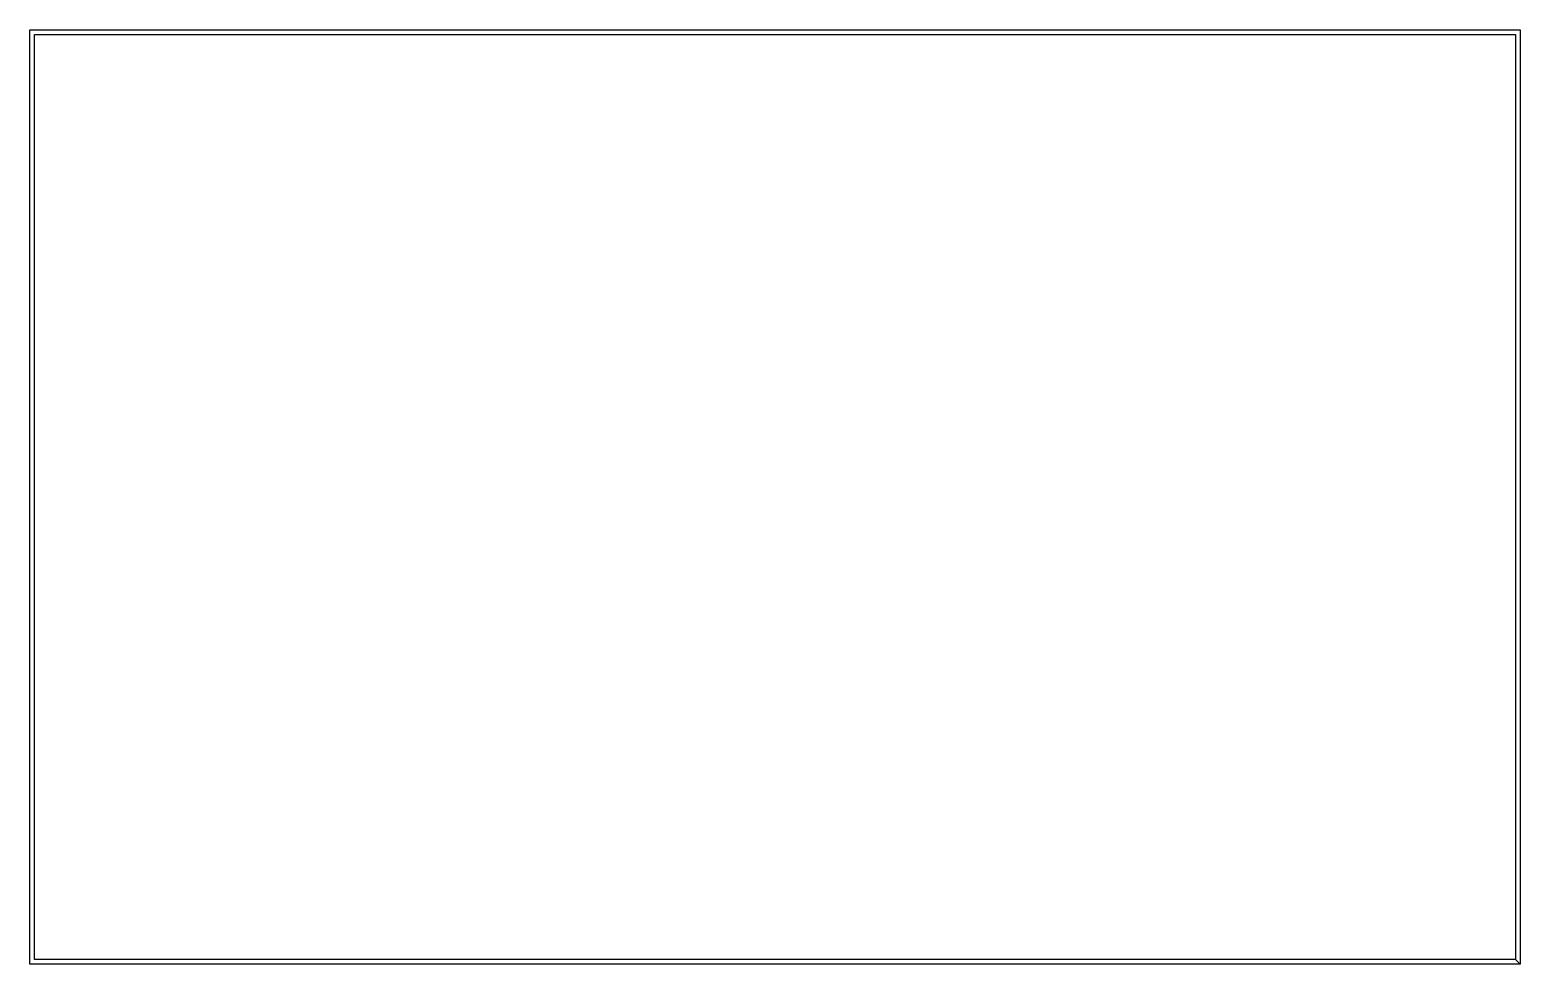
# Model space of a CAD drawing. Extents: x -160 to 0, y 0 to 100.
import ezdxf

# ---------------------------------------------------------------- set-up
doc = ezdxf.new("R2010")
doc.units = 0
for name, color, linetype in [('machine_milling_move', 2, 'CONTINUOUS'), ('milling', 1, 'CONTINUOUS'), ('rapid_move', 62, 'CONTINUOUS')]:
    doc.layers.add(name, color=color, linetype=linetype)

msp = doc.modelspace()

# ---------------------------------------------------------------- linework, layer by layer
at = {"layer": 'machine_milling_move'}
for p, q in [((-160.5, -0.5), (-160.5, 100.5)), ((-160.5, 100.5), (0.5, 100.5)), ((0.5, 100.5), (0.5, -0.5)), ((0.5, -0.5), (-160.5, -0.5))]:
    msp.add_line(p, q, dxfattribs=at)
at = {"layer": 'milling'}
for p, q in [((-160, 0), (-160, 100)), ((-160, 100), (0, 100)), ((0, 100), (0, 0)), ((0, 0), (-160, 0))]:
    msp.add_line(p, q, dxfattribs=at)
at = {"layer": 'rapid_move'}
for q in [(0, 0), (0.5, -0.5)]:
    msp.add_line((0, 0), q, dxfattribs=at)

doc.saveas('drawing.dxf')
